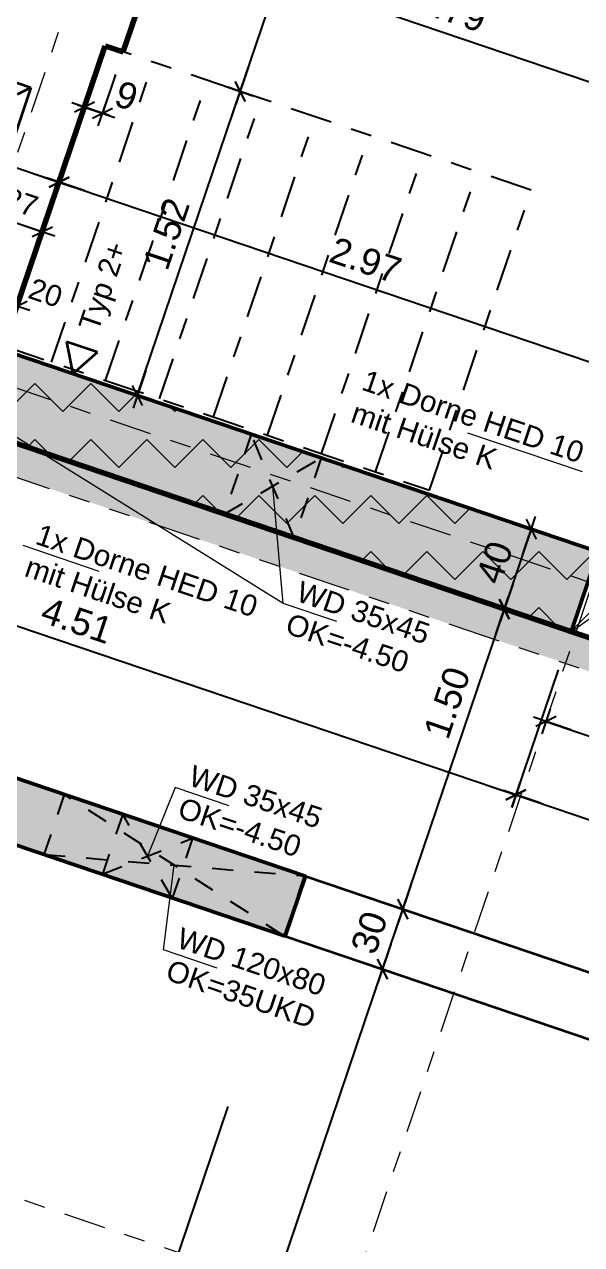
# Model space of a CAD drawing. Header units: metres. Extents: x 2661608 to 2661648.6, y 1209464.3 to 1209501.1.
# Drawn here: x 2661620.98 to 2661623.62, y 1209485.94 to 1209491.72 of the extents above; entities that cross this region are included whole.
import ezdxf

# ---------------------------------------------------------------- set-up
doc = ezdxf.new("R2010")
doc.units = ezdxf.units.M
doc.header["$PDMODE"] = 65
for name, pattern in [('AUSGEZOGEN', [0]), ('GETRENNT2_S6', [0.3, 0.2, -0.1]), ('PHANTOM2_S8', [0.3, 0.2, -0.05, 0, -0.05]), ('PUNKT2_S9', [0.4, 0.25, -0.05, 0, -0.05, 0, -0.05]), ('STRICHLINIE_S4', [0.1, 0.05, -0.05])]:
    doc.linetypes.add(name, pattern=pattern)
for name, color, linetype, lineweight in [('TB_639', 7, 'AUSGEZOGEN', 25), ('TB_640', 7, 'AUSGEZOGEN', 25), ('TB_641', 7, 'AUSGEZOGEN', 25), ('TB_642', 7, 'AUSGEZOGEN', 25), ('TB_643', 7, 'AUSGEZOGEN', 25), ('TB_646', 7, 'AUSGEZOGEN', 25), ('TB_649', 7, 'AUSGEZOGEN', 25), ('TB_651', 7, 'AUSGEZOGEN', 25)]:
    doc.layers.add(name, color=color, linetype=linetype, lineweight=lineweight)
doc.styles.add('ARIAL', font='arial.ttf')
doc.styles.add('MtXpl_Arial', font='arial.ttf')

# ---------------------------------------------------------------- blocks, each defined once
blk = doc.blocks.new('ALL_ML_STRICH')
at = {"color": 0, "linetype": 'ByBlock', "lineweight": -2}
for p, q in [((0, -0.5), (0, 0.5)), ((-1, 0), (0.5, 0)), ((-0.3, -0.3), (0.3, 0.3))]:
    blk.add_line(p, q, dxfattribs=at)

msp = doc.modelspace()

# ---------------------------------------------------------------- hatches: boundary and pattern name
at = {"layer": 'TB_639', "linetype": 'AUSGEZOGEN', "lineweight": 35, "transparency": 33554687}
for points in [[(2661620.3012, 1209494.491), (2661619.0184, 1209490.7023), (2661616.1958, 1209491.6579), (2661616.0996, 1209491.3738), (2661618.9222, 1209490.4181), (2661618.8196, 1209490.115), (2661619.1985, 1209489.9867), (2661619.3011, 1209490.2898), (2661623.5729, 1209488.8435), (2661623.7012, 1209489.2224), (2661619.4294, 1209490.6687), (2661620.6801, 1209494.3627)], [(2661618.8682, 1209489.0111), (2661618.4893, 1209489.1394), (2661618.345, 1209488.7132), (2661622.219, 1209487.4016), (2661622.3152, 1209487.6857), (2661618.8201, 1209488.8691)]]:
    msp.add_hatch(color=254, dxfattribs=at).paths.add_polyline_path(points)
at = {"layer": 'TB_640', "linetype": 'AUSGEZOGEN', "lineweight": 35, "transparency": 33554687}
for color, points in [(254, [(2661616.1958, 1209491.6579), (2661616.1477, 1209491.5159), (2661618.8282, 1209490.6083), (2661618.732, 1209490.3241), (2661626.8305, 1209487.5822), (2661626.9106, 1209487.819), (2661629.7048, 1209486.873), (2661631.1319, 1209491.0879), (2661644.8519, 1209486.4427), (2661644.9, 1209486.5848), (2661631.0379, 1209491.2781), (2661629.6108, 1209487.0632), (2661626.8167, 1209488.0092), (2661626.7365, 1209487.7724), (2661618.9222, 1209490.4181), (2661619.0184, 1209490.7023)]), (81, [(2661619.4294, 1209490.6687), (2661619.4133, 1209490.6213), (2661623.6378, 1209489.1911), (2661623.5416, 1209488.9069), (2661619.2698, 1209490.3532), (2661619.1511, 1209490.0028), (2661619.1985, 1209489.9867), (2661619.3011, 1209490.2898), (2661623.5729, 1209488.8435), (2661623.7012, 1209489.2224)])]:
    msp.add_hatch(color=color, dxfattribs=at).paths.add_polyline_path(points)
at = {"layer": 'TB_640', "linetype": 'PHANTOM2_S8', "lineweight": 35, "transparency": 33554687}
msp.add_hatch(color=81, dxfattribs=at).paths.add_polyline_path([(2661618.8208, 1209489.0272), (2661618.7567, 1209488.8377), (2661622.2991, 1209487.6383), (2661622.3152, 1209487.6857), (2661618.8201, 1209488.8691), (2661618.8682, 1209489.0111)])
at = {"layer": 'TB_646', "linetype": 'AUSGEZOGEN', "lineweight": 18, "transparency": 33554687}
h = msp.add_hatch(dxfattribs=at)
h.set_pattern_fill('MUSTER', scale=0.1875, angle=45, style=0, pattern_type=2)
h.set_pattern_definition([(45, (-1e-16, 0.53033), (0, 0.265165042945), [0.1875, -0.1875]), (135, (-1e-16, 0.53033), (-0.265165042945, 0), [0.1875, -0.1875])])
h.paths.add_polyline_path([(2661619.4614, 1209490.7634), (2661619.0826, 1209490.8917), (2661618.9222, 1209490.4181), (2661624.8611, 1209488.4074), (2661624.9893, 1209488.7862), (2661619.4294, 1209490.6687)], flags=0)

# ---------------------------------------------------------------- linework, layer by layer
at = {"layer": 'DEFPOINTS', "color": 7, "linetype": 'AUSGEZOGEN', "lineweight": 25, "transparency": 16777216}
for p in [(2661621.366, 1209491.6178), (2661621.366, 1209491.6178), (2661621.4513, 1209491.5889), (2661622.0053, 1209491.4013), (2661621.2676, 1209491.3271), (2661621.235, 1209491.2309), (2661621.1473, 1209490.9719), (2661621.1004, 1209490.8333), (2661621.1004, 1209490.8333), (2661621.0501, 1209490.6846), (2661621.4758, 1209489.9758), (2661621.5179, 1209489.9616), (2661623.3538, 1209489.34), (2661623.0272, 1209489.0283), (2661623.0272, 1209489.0283), (2661623.2566, 1209488.9506), (2661623.5729, 1209488.8435), (2661623.5729, 1209488.8435), (2661623.5617, 1209488.7376), (2661623.4538, 1209488.419), (2661623.3114, 1209488.0713), (2661622.7316, 1209487.5447), (2661622.7316, 1209487.5447), (2661622.7756, 1209487.5298), (2661622.219, 1209487.4016), (2661622.219, 1209487.4016), (2661622.5559, 1209487.2875), (2661622.5559, 1209487.2875), (2661622.6794, 1209487.2457)]:
    msp.add_point(p, dxfattribs=at)
at = {"layer": 'TB_640', "color": 7, "linetype": 'PUNKT2_S9', "lineweight": 13, "transparency": 33554687}
for p, q in [((2661618.9222, 1209490.4181), (2661626.7365, 1209487.7724)), ((2661618.732, 1209490.3241), (2661626.8305, 1209487.5822))]:
    msp.add_line(p, q, dxfattribs=at)
at = {"layer": 'TB_641', "color": 7, "linetype": 'PHANTOM2_S8', "lineweight": 25, "transparency": 33554687}
for p, q in [((2661623.3835, 1209490.9347), (2661621.4513, 1209491.5889)), ((2661621.1123, 1209490.12), (2661621.5933, 1209491.5408)), ((2661621.368, 1209490.0334), (2661621.8491, 1209491.4542)), ((2661621.6238, 1209489.9469), (2661622.1048, 1209491.3676)), ((2661621.8795, 1209489.8603), (2661622.3606, 1209491.281)), ((2661622.1353, 1209489.7737), (2661622.6163, 1209491.1945)), ((2661622.391, 1209489.6871), (2661622.872, 1209491.1079)), ((2661622.6467, 1209489.6005), (2661623.1278, 1209491.0213)), ((2661622.9025, 1209489.5139), (2661623.3835, 1209490.9347)), ((2661620.885, 1209490.197), (2661622.9025, 1209489.5139))]:
    msp.add_line(p, q, dxfattribs=at)
at = {"layer": 'TB_641', "color": 7, "linetype": 'AUSGEZOGEN', "lineweight": 50, "transparency": 33554687}
for p, q in [((2661623.7012, 1209489.2224), (2661619.4294, 1209490.6687)), ((2661619.3011, 1209490.2898), (2661623.5729, 1209488.8435)), ((2661623.7012, 1209489.2224), (2661623.5729, 1209488.8435)), ((2661622.3152, 1209487.6857), (2661618.8201, 1209488.8691)), ((2661618.345, 1209488.7132), (2661622.219, 1209487.4016)), ((2661622.3152, 1209487.6857), (2661622.219, 1209487.4016))]:
    msp.add_line(p, q, dxfattribs=at)
at = {"layer": 'TB_641', "color": 7, "linetype": 'AUSGEZOGEN', "lineweight": 35, "transparency": 33554687}
for p, q in [((2661621.3299, 1209490.167), (2661621.1826, 1209490.2168)), ((2661621.1826, 1209490.2168), (2661621.2132, 1209490.0648)), ((2661621.2132, 1209490.0648), (2661621.3299, 1209490.167)), ((2661622.3152, 1209487.6857), (2661624.2853, 1209487.0187)), ((2661622.219, 1209487.4016), (2661624.1891, 1209486.7345))]:
    msp.add_line(p, q, dxfattribs=at)
at = {"layer": 'TB_642', "color": 7, "linetype": 'AUSGEZOGEN', "lineweight": 70, "transparency": 33554687}
for p, q in [((2661621.4513, 1209491.5889), (2661621.7271, 1209492.4035)), ((2661620.8786, 1209490.1781), (2661621.366, 1209491.6178)), ((2661621.366, 1209491.6178), (2661621.4513, 1209491.5889)), ((2661626.7365, 1209487.7724), (2661618.9222, 1209490.4181))]:
    msp.add_line(p, q, dxfattribs=at)
at = {"layer": 'TB_642', "color": 7, "linetype": 'AUSGEZOGEN', "lineweight": 35, "transparency": 33554687}
for p, q in [((2661620.1616, 1209491.7088), (2661621.0141, 1209491.4202)), ((2661621.0141, 1209491.4202), (2661620.7254, 1209490.5677)), ((2661620.9507, 1209491.3889), (2661621.0141, 1209491.4202))]:
    msp.add_line(p, q, dxfattribs=at)
at = {"layer": 'TB_643', "color": 7, "linetype": 'PHANTOM2_S8', "lineweight": 18, "transparency": 33554687}
for p, q in [((2661614.7632, 1209472.8331), (2661623.6431, 1209499.0606)), ((2661617.8257, 1209471.7962), (2661626.7057, 1209498.0238)), ((2661613.8118, 1209492.4123), (2661645.8408, 1209481.5681)), ((2661612.6477, 1209488.974), (2661644.6767, 1209478.1298))]:
    msp.add_line(p, q, dxfattribs=at)
at = {"layer": 'TB_646', "color": 7, "linetype": 'GETRENNT2_S6', "lineweight": 25, "transparency": 33554687}
for p, q in [((2661624.9893, 1209488.7862), (2661619.4294, 1209490.6687)), ((2661618.9222, 1209490.4181), (2661624.8611, 1209488.4074))]:
    msp.add_line(p, q, dxfattribs=at)
at = {"layer": 'TB_649', "color": 7, "linetype": 'AUSGEZOGEN', "lineweight": -2, "transparency": 16777216}
for p, q in [((2661622.0053, 1209491.4013), (2661622.2811, 1209492.2159)), ((2661621.6355, 1209492.1331), (2661624.2781, 1209491.2383)), ((2661619.6982, 1209491.4626), (2661621.1473, 1209490.9719)), ((2661621.4152, 1209491.4825), (2661621.3529, 1209491.2983)), ((2661621.5179, 1209489.9616), (2661622.0053, 1209491.4013)), ((2661622.0053, 1209491.4013), (2661622.0053, 1209491.4013)), ((2661622.0053, 1209491.4013), (2661622.0053, 1209491.4013)), ((2661621.2676, 1209491.3271), (2661621.2676, 1209491.3271)), ((2661621.2676, 1209491.3271), (2661621.3529, 1209491.2983)), ((2661621.1473, 1209490.9719), (2661621.1473, 1209490.9719)), ((2661621.1473, 1209490.9719), (2661621.1473, 1209490.9719)), ((2661621.1473, 1209490.9719), (2661623.9605, 1209490.0195)), ((2661620.8123, 1209490.8242), (2661621.068, 1209490.7376)), ((2661621.068, 1209490.7376), (2661621.068, 1209490.7376)), ((2661621.5179, 1209489.9616), (2661621.5179, 1209489.9616)), ((2661619.0397, 1209489.5177), (2661623.3114, 1209488.0713)), ((2661623.2566, 1209488.9506), (2661623.3849, 1209489.3295)), ((2661623.3849, 1209489.3295), (2661623.3849, 1209489.3295)), ((2661622.7756, 1209487.5298), (2661623.2566, 1209488.9506)), ((2661623.2566, 1209488.9506), (2661623.2566, 1209488.9506)), ((2661623.2566, 1209488.9506), (2661623.2566, 1209488.9506)), ((2661623.5121, 1209488.6639), (2661623.3114, 1209488.0713)), ((2661623.5121, 1209488.6639), (2661623.3114, 1209488.0713)), ((2661623.4538, 1209488.419), (2661623.4538, 1209488.419)), ((2661623.4538, 1209488.419), (2661624.7199, 1209487.9904)), ((2661623.3114, 1209488.0713), (2661626.2382, 1209487.0804)), ((2661622.6794, 1209487.2457), (2661622.7756, 1209487.5298)), ((2661622.7756, 1209487.5298), (2661622.7756, 1209487.5298)), ((2661622.7756, 1209487.5298), (2661622.7756, 1209487.5298)), ((2661620.1138, 1209479.6682), (2661622.6794, 1209487.2457)), ((2661622.6794, 1209487.2457), (2661622.6794, 1209487.2457)), ((2661622.6794, 1209487.2457), (2661622.6794, 1209487.2457)), ((2661621.9462, 1209486.596), (2661621.4452, 1209485.1162)), ((2661621.9462, 1209486.596), (2661621.4452, 1209485.1162))]:
    msp.add_line(p, q, dxfattribs=at)
at = {"layer": 'TB_649', "color": 7, "linetype": 'AUSGEZOGEN', "lineweight": 18, "transparency": 33554687}
for p, q in [((2661623.5729, 1209488.8435), (2661627.8787, 1209491.9255)), ((2661623.0828, 1209489.7858), (2661623.6256, 1209489.602)), ((2661621.3381, 1209489.1293), (2661620.9775, 1209489.2514))]:
    msp.add_line(p, q, dxfattribs=at)
at = {"layer": 'TB_651', "color": 7, "linetype": 'AUSGEZOGEN', "lineweight": 18, "transparency": 33554687}
for p, q in [((2661622.2082, 1209488.978), (2661620.3124, 1209490.1586)), ((2661622.2082, 1209488.978), (2661622.1596, 1209489.5333)), ((2661622.4632, 1209488.8917), (2661622.2082, 1209488.978)), ((2661621.6981, 1209488.106), (2661621.5664, 1209487.781)), ((2661621.9531, 1209488.0197), (2661621.6981, 1209488.106)), ((2661621.6414, 1209487.3376), (2661621.6922, 1209487.7383)), ((2661621.8964, 1209487.2513), (2661621.6414, 1209487.3376))]:
    msp.add_line(p, q, dxfattribs=at)
at = {"layer": 'TB_651', "color": 7, "linetype": 'STRICHLINIE_S4', "lineweight": 25, "transparency": 33554687}
for p, q in [((2661622.058, 1209489.7794), (2661621.9295, 1209489.3999)), ((2661622.261, 1209489.2877), (2661622.058, 1209489.7794)), ((2661621.9295, 1209489.3999), (2661622.3893, 1209489.6665)), ((2661622.3893, 1209489.6665), (2661622.261, 1209489.2877)), ((2661621.172, 1209488.0727), (2661621.0758, 1209487.7886)), ((2661622.2124, 1209487.4038), (2661621.172, 1209488.0727)), ((2661621.4487, 1209487.9797), (2661621.3523, 1209487.695)), ((2661621.6838, 1209487.5827), (2661621.4487, 1209487.9797)), ((2661621.3523, 1209487.695), (2661621.78, 1209487.8669)), ((2661621.78, 1209487.8669), (2661621.6838, 1209487.5827)), ((2661621.0758, 1209487.7886), (2661622.3086, 1209487.6879)), ((2661622.3086, 1209487.6879), (2661622.2124, 1209487.4038))]:
    msp.add_line(p, q, dxfattribs=at)

# ---------------------------------------------------------------- block references
at = {"layer": 'TB_649', "color": 7, "linetype": 'AUSGEZOGEN', "lineweight": 25, "transparency": 16777216, "xscale": 0.125, "yscale": 0.125, "zscale": 0.125}
for p, rotation in [((2661622.0053, 1209491.4013), 251.295243223842), ((2661622.0053, 1209491.4013), 71.29524322384192), ((2661621.2676, 1209491.3271), 161.2952431597156), ((2661621.3529, 1209491.2983), 341.2952431597156), ((2661621.1473, 1209490.9719), 341.2952432271627), ((2661621.1473, 1209490.9719), 161.2952432271626), ((2661621.068, 1209490.7376), 341.2952432328208), ((2661620.9489, 1209490.3858), 341.295243275502), ((2661621.5179, 1209489.9616), 251.295243223842), ((2661623.3849, 1209489.3295), 71.29524323428163), ((2661623.2566, 1209488.9506), 251.2952432342816), ((2661623.2566, 1209488.9506), 71.29524323428163), ((2661623.4538, 1209488.419), 161.2952432321875), ((2661623.3114, 1209488.0713), 341.2952432375796), ((2661623.3114, 1209488.0713), 161.2952432375796), ((2661622.7756, 1209487.5298), 251.2952432342816), ((2661622.7756, 1209487.5298), 71.29524323428163), ((2661622.6794, 1209487.2457), 251.2952432342816), ((2661622.6794, 1209487.2457), 71.29524323428163)]:
    msp.add_blockref('ALL_ML_STRICH', p, dxfattribs=dict(at, rotation=rotation))

# ---------------------------------------------------------------- texts
at = {"layer": 'TB_641', "color": 7, "style": 'MtXpl_Arial'}
for s, p in [('2+', (2661621.4191, 1209490.5169)), ('Typ', (2661621.3319, 1209490.2595))]:
    msp.add_text(s, height=0.1, rotation=71.29524, dxfattribs=at).set_placement(p)
at = {"layer": 'TB_649', "color": 7, "style": 'MtXpl_Arial'}
for s, p in [('1x', (2661622.5745, 1209489.9911)), ('Dorne', (2661622.751, 1209489.9313)), ('mit', (2661622.523, 1209489.8389)), ('Hülse', (2661622.7361, 1209489.7667)), ('HED', (2661623.1482, 1209489.7968)), ('10', (2661623.4643, 1209489.6898)), ('K', (2661623.1112, 1209489.6397)), ('1x', (2661621.0289, 1209489.2614)), ('Dorne', (2661621.2055, 1209489.2016)), ('mit', (2661620.9774, 1209489.1092)), ('HED', (2661621.6026, 1209489.0672)), ('Hülse', (2661621.1906, 1209489.037)), ('10', (2661621.9188, 1209488.9601)), ('K', (2661621.5656, 1209488.9101))]:
    msp.add_text(s, height=0.1, rotation=-18.70476, dxfattribs=at).set_placement(p)
at = {"layer": 'TB_649', "color": 7, "linetype": 'AUSGEZOGEN', "lineweight": 25, "transparency": 16777216, "attachment_point": 5, "style": 'ARIAL'}
for s, insert, char_height, width, rotation in [('\\A1;{\\A1;{2.79\\H0.082500;\\S^ ;}}', (2661623.002, 1209491.7914), 0.125, 0.5, 341.29524), ('\\A1;{\\A1;{9\\H0.082500;\\S^ ;}}', (2661621.4666, 1209491.3808), 0.125, 0.375, 341.29524), ('\\A1;{\\A1;{27\\H0.066000;\\S^ ;}}', (2661620.9679, 1209490.8771), 0.1, 0.4, 341.29524), ('\\A1;{\\A1;{1.52\\H0.082500;\\S^ ;}}', (2661621.6561, 1209490.7274), 0.125, 0.5, 71.29524), ('\\A1;{\\A1;{2.97\\H0.082500;\\S^ ;}}', (2661622.5992, 1209490.6014), 0.125, 0.5, 341.29524), ('\\A1;{\\A1;{20\\H0.066000;\\S^ ;}}', (2661621.0833, 1209490.4477), 0.1, 0.4, 341.29524), ('\\A1;{\\A1;{40\\H0.082500;\\S^ ;}}', (2661623.2104, 1209489.1716), 0.125, 0.5, 71.29524), ('\\A1;{\\A1;{4.51\\H0.082500;\\S^ ;}}', (2661621.2323, 1209488.8963), 0.125, 0.5, 341.29524), ('\\A1;{\\A1;{1.50\\H0.082500;\\S^ ;}}', (2661622.9855, 1209488.5072), 0.125, 0.5, 71.29524), ('\\A1;{\\A1;{30\\H0.082500;\\S^ ;}}', (2661622.6171, 1209487.4194), 0.125, 0.5, 71.29524)]:
    msp.add_mtext(s, dxfattribs=dict(at, insert=insert, char_height=char_height, width=width, rotation=rotation))
at = {"layer": 'TB_651', "color": 7, "style": 'MtXpl_Arial'}
for s, p in [('WD', (2661622.264, 1209488.9913)), ('35x45', (2661622.5212, 1209488.9042)), ('OK=-4.50', (2661622.2125, 1209488.8391)), ('WD', (2661621.7539, 1209488.1193)), ('35x45', (2661622.0111, 1209488.0322)), ('OK=-4.50', (2661621.7024, 1209487.9671)), ('WD', (2661621.6972, 1209487.3509)), ('120x80', (2661621.9545, 1209487.2638)), ('OK=35UKD', (2661621.6457, 1209487.1987))]:
    msp.add_text(s, height=0.1, rotation=-18.70476, dxfattribs=at).set_placement(p)

doc.saveas('drawing.dxf')
